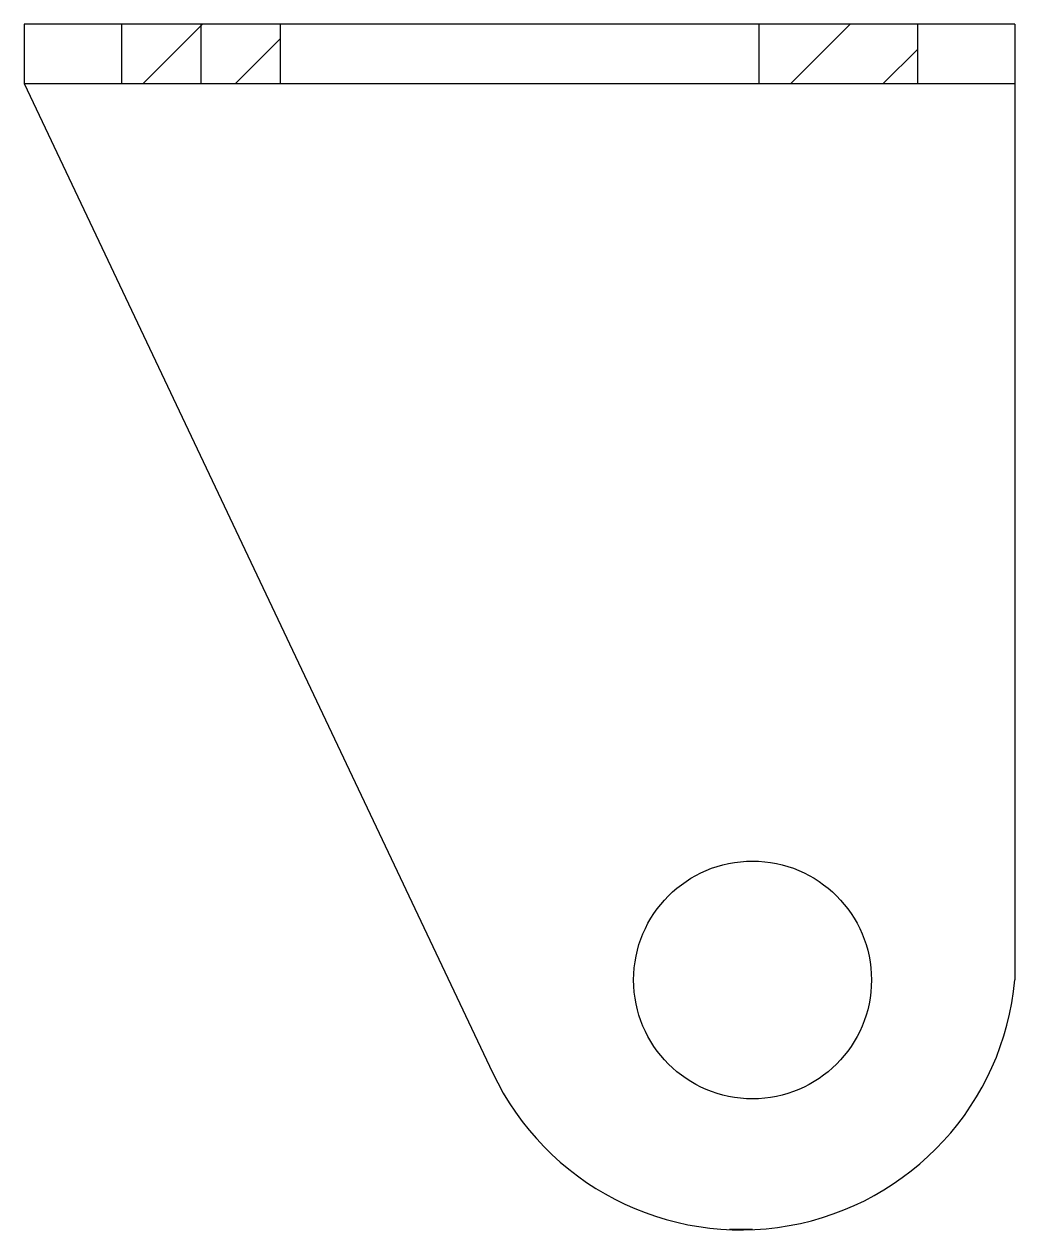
# Model space of a CAD drawing. Header units: millimetres. Extents: x -15418 to 43885, y -27590 to 23052.
# Drawn here: x -10840.55 to -10815.55, y 18489.18 to 18519.61 of the extents above; entities that cross this region are included whole.
import ezdxf

# ---------------------------------------------------------------- set-up
doc = ezdxf.new("R2010")
doc.units = ezdxf.units.MM
doc.header["$LTSCALE"] = 0.5
doc.layers.add('Layer1', color=1, linetype='Continuous')

msp = doc.modelspace()

# ---------------------------------------------------------------- hatches: boundary and pattern name
at = {"layer": 'Layer1', "true_color": 0xf8d731, "transparency": 33554661}
h = msp.add_hatch(dxfattribs=at)
h.set_pattern_fill('ANSI31', color=40, scale=0.52)
h.set_pattern_definition([(45, (-35265.6776, 3866.0693), (-1.1674333, 1.1674333), [])])
h.paths.add_polyline_path([(-10834.0922, 18519.6081), (-10838.0922, 18519.6081), (-10838.0922, 18518.1081), (-10834.0922, 18518.1081)])
h.paths.add_polyline_path([(-10818.0122, 18519.6081), (-10822.0122, 18519.6081), (-10822.0122, 18518.1081), (-10818.0122, 18518.1081)])

# ---------------------------------------------------------------- linework, layer by layer
at = {"layer": 'Layer1', "transparency": 33554661}
for p, q in [((-10815.5522, 18519.6081), (-10840.5522, 18519.6081)), ((-10840.5522, 18519.6081), (-10840.5522, 18518.1081)), ((-10838.0922, 18519.6081), (-10838.0922, 18518.1081)), ((-10836.0922, 18519.6081), (-10836.0922, 18518.1081)), ((-10834.0922, 18519.6081), (-10834.0922, 18518.1081)), ((-10822.0122, 18519.6081), (-10822.0122, 18518.1081)), ((-10818.0122, 18519.6081), (-10818.0122, 18518.1081)), ((-10815.5522, 18519.6081), (-10815.5522, 18495.4881)), ((-10840.5522, 18518.1081), (-10828.7335, 18493.1511)), ((-10840.5522, 18518.1081), (-10815.5522, 18518.1081)), ((-10822.1722, 18489.1881), (-10822.7522, 18489.1881))]:
    msp.add_line(p, q, dxfattribs=at)
msp.add_circle((-10822.1722, 18495.4881), 3, dxfattribs=at)
msp.add_arc((-10822.4622, 18496.121), 6.9389, 205.34058, 354.76712, dxfattribs=at)

doc.saveas('drawing.dxf')
